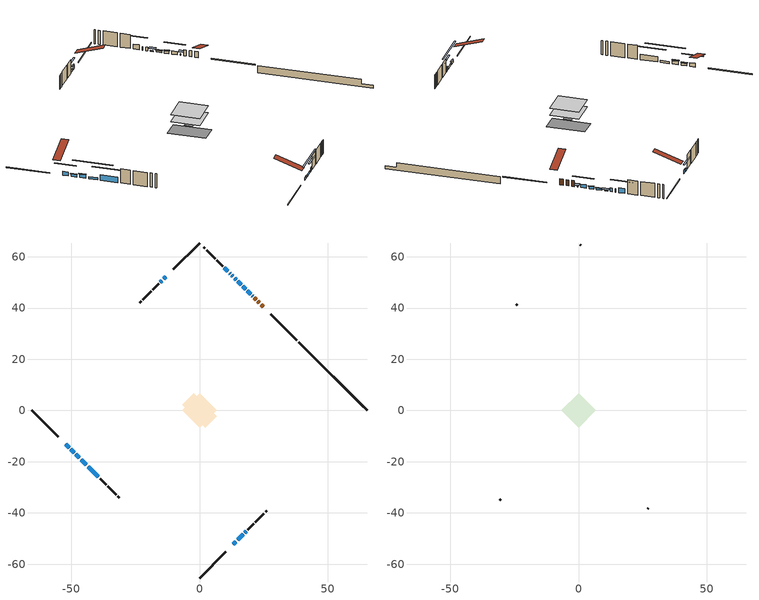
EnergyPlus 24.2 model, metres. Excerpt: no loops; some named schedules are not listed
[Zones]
conditioned space
 floor outside (Floor1 construction): -1.83,0 0,1.83 1.83,0 0,-1.83 z0.76
 floor adiabatic (AdiabaticFloorConstruction): -6.74,0 0,6.74 6.74,0 0,-6.74 z3.2
 floor foundation (Slab1 construction): -6.68,2.24 -2.24,6.68 6.68,-2.24 2.24,-6.68 z-1.78
 wall outside (RimJoist1 construction): 0,-65.37 10.16,-55.21 / -65.37,0 -55.21,-10.16 / 0,65.37 -10.16,55.21 / 37.99,27.38 27.83,37.54 z0.76:1.06
 wall outside (AdiabaticWallConstruction 1): 24.79,40.58 24.01,41.36 / 23.36,42.01 22.72,42.66 / 22.06,43.31 21.42,43.95 z0.76:2.79
 wall outside (AdiabaticWallConstruction): 20.77,44.61 20.62,44.76 / 16.31,49.06 15.02,50.35 z0.76:1.32; 19.96,45.41 18.67,46.7 z0.76:1.88; 18.01,47.36 16.97,48.4 / -50.24,-15.13 -48.96,-16.41 z0.76:1.57; -13.2,52.17 -14.01,51.36 / -48.31,-17.07 -46.87,-18.5 z0.76:1.93; 13.2,-52.17 14.24,-51.13 / 14.9,-50.47 16.98,-48.39 / -46.21,-19.16 -44.13,-21.24 z0.76:1.47; -52.17,-13.2 -50.89,-14.48 z0.76:2.08; 14.36,51.01 13.7,51.67 z0.76:1.07; 13.04,52.33 12.62,52.75 / 11.97,53.4 11.78,53.6 z0.76:1.98; 11.12,54.25 9.68,55.69 z0.76:2.44; -14.66,50.71 -15.24,50.13 z0.76:1.58; 17.64,-47.74 18.21,-47.16 z0.76:2.18; -43.47,-21.9 -39.45,-25.92 z0.76:2.59
 wall outside (Wall1 construction): 18.87,-46.5 21.18,-44.19 / -38.79,-26.58 -36.48,-28.89 / -15.9,49.47 -18.21,47.16 / 9.02,56.35 6.71,58.66 z0.76:5.64
 wall outside (Wall2 construction): 21.84,-43.54 25.13,-40.24 / -35.83,-29.55 -32.53,-32.84 / -18.87,46.51 -22.16,43.21 / 6.06,59.31 2.77,62.61 z0.76:5.64
 wall outside (Wall3 construction): 25.78,-39.59 26.28,-39.09 / -31.88,-33.49 -31.38,-33.99 / -22.81,42.56 -23.31,42.06 / 2.11,63.26 1.61,63.76 z0.76:5.64
 wall foundation (FoundationWall1 construction): 38.65,26.73,-1.78 38.65,26.73,0.76 62.7,2.67,0.76 62.7,2.67,-0.83 65.37,0,-0.83 65.37,0,-1.78
 window (WindowConstruction 12): 20.76,44.61 20.62,44.75 z0.76:1.32
 window (WindowConstruction 4): 19.96,45.41 18.67,46.7 z0.76:1.88
 window (WindowConstruction 5): 18.01,47.36 16.97,48.4 z0.76:1.57
 window (WindowConstruction 6): 16.31,49.06 15.02,50.35 z0.76:1.32
 window (WindowConstruction 7): -13.2,52.17 -14.01,51.36 z0.76:1.93
 window (WindowConstruction 8): 13.2,-52.17 14.24,-51.13 z0.76:1.47
 window (WindowConstruction 9): -52.17,-13.2 -50.9,-14.48 z0.76:2.08
 window (WindowConstruction 10): -50.24,-15.13 -48.96,-16.41 z0.76:1.57
 window (WindowConstruction 11): -48.3,-17.07 -46.87,-18.5 z0.76:1.93
 window (WindowConstruction 16): 14.9,-50.47 16.98,-48.39 z0.76:1.47
 window (WindowConstruction 13): 14.36,51.01 13.7,51.67 z0.76:1.06
 window (WindowConstruction 17): -46.21,-19.16 -44.13,-21.24 z0.76:1.47
 window (WindowConstruction 14): 13.04,52.33 12.62,52.75 z0.76:1.98
 window (WindowConstruction 15): 11.97,53.4 11.78,53.6 z0.76:1.98
 window (WindowConstruction): 11.12,54.25 9.68,55.69 z0.76:2.44
 window (WindowConstruction 1): -14.67,50.71 -15.24,50.13 z0.76:1.57
 window (WindowConstruction 2): 17.64,-47.73 18.21,-47.16 z0.76:2.18
 window (WindowConstruction 3): -43.47,-21.9 -39.45,-25.92 z0.76:2.59
 door (Door): 24.79,40.58 24.01,41.36 z0.76:2.79
 door (Door 1): 23.36,42.01 22.72,42.65 z0.76:2.79
 door (Door 2): 22.06,43.31 21.42,43.95 z0.76:2.79
 ceiling adiabatic (AdiabaticFloorConstruction): 0,-6.74 6.74,0 0,6.74 -6.74,0 z3.2
attic - vented
 floor to conditioned space (Floor2 construction Reversed): -6.74,0 0,6.74 6.74,0 0,-6.74 z5.64
 wall outside (Wall4 construction): 26.94,-38.44 27.24,-38.13 / -30.73,-34.65 -30.43,-34.95 / -23.97,41.41 -24.27,41.11 / 0.96,64.41 0.66,64.71 z0.76:5.64
 roof outside (Roof1 construction): 12.54,-52.83,5.64 5.98,-46.27,8.73 4.25,-47.99,8.73 10.81,-54.56,5.64; -52.83,-12.54,5.64 -46.27,-5.98,8.73 -47.99,-4.25,8.73 -54.56,-10.81,5.64; -12.54,52.83,5.64 -5.98,46.27,8.73 -4.25,47.99,8.73 -10.81,54.56,5.64; 25.45,39.93,5.64 18.88,33.36,8.73 20.61,31.63,8.73 27.17,38.2,5.64
shading: 20.19,45.18 21.19,44.18 22.06,45.04 21.05,46.05 z1.93; 16.8,48.57 21.83,43.54 22.12,43.83 17.09,48.86 z4.52; 16.83,48.54 18.15,47.22 18.44,47.51 17.12,48.83 z1.77; 14.88,50.49 16.46,48.92 16.75,49.21 15.17,50.78 z1.52; -14.15,51.22 -13.06,52.31 -13.35,52.6 -14.44,51.51 z2.13; 14.38,-50.99 13.06,-52.31 13.35,-52.6 14.67,-51.28 z1.67; -49.03,-16.34 -54.04,-11.33 -54.33,-11.63 -49.32,-16.63 z4.72; -48.82,-16.55 -50.38,-14.99 -50.67,-15.28 -49.11,-16.84 z1.77; -46.72,-18.65 -48.45,-16.92 -48.74,-17.22 -47.02,-18.94 z2.13; 20.64,-44.73 11.24,-54.13 11.53,-54.43 20.93,-45.02 z6.65; 13.27,52.1 14.79,50.58 15.66,51.44 14.13,52.97 z1.67; -40.47,-24.9 -49.87,-15.5 -50.16,-15.79 -40.76,-25.2 z6.65; 7.82,57.56 12.99,52.39 13.28,52.68 8.11,57.85 z5.08; -17.11,48.26 -12.8,52.57 -13.09,52.86 -17.4,48.55 z4.21; 20.08,-45.29 15.77,-49.6 16.06,-49.89 20.37,-45.58 z4.82; -37.58,-27.79 -45.34,-20.03 -45.63,-20.32 -37.87,-28.08 z5.23
[Building]
Building 1: Terrain=Suburbs
[Site:Location]
Edmonton Intl AP_AB: Latitude {deg}=53.31; Longitude {deg}=-113.58; Time Zone {hr}=-7; Elevation {m}=723; Keep Site Location Information=Yes
[Site:GroundTemperature:Shallow]
-1.56185, -3.61833, -3.78302, -2.80711, 1.11059, 5.01004, 8.39065, 10.5322, 10.7141, 8.97234, 5.67794, 1.89811
[Site:WaterMainsTemperature]
Calculation Method=Schedule; Temperature Schedule=mains temperature schedule
[Material] Roughness=Rough; Thermal Absorptance=0.9
Name | Thickness {m} | Conductivity {W/m-K} | Density {kg/m3} | Specific Heat {J/kg-K} | Solar Absorptance | Visible Absorptance
asphalt or fiberglass shingles | 0.00635 | 0.162714 | 1121.4 | 1465.45 | 0.4 | 0.4
ceiling loosefill ins | 0.338667 | 0.0480833 | 16.02 | 1046.75 | 0.7 | 0.7
ceiling stud and cavity | 0.1397 | 0.234724 | 65.682 | 1177.47 | 0.7 | 0.7
concrete 4.0 in. | 0.1016 | 1.803125 | 2242.8 | 837.4 | 0.7 | 0.7
concrete 8.0 in. | 0.2032 | 1.803125 | 2242.8 | 837.4 | 0.7 | 0.7
door material | 0.04445 | 0.053851 | 512.64 | 1214.23 | 0.7 | 0.7
exterior vertical ins | 0.0872125 | 0.029427 | 32.04 | 1214.23 | 0.7 | 0.7
floor covering | 0.0127 | 0.0433444 | 54.468 | 1339.84 | 0.6 | 0.6
floor rigid ins | 0.103632 | 0.029427 | 32.04 | 1214.23 | 0.7 | 0.7
floor rigid ins 1; wall rigid ins 1 | 0.512978 | 0.029427 | 32.04 | 1214.23 | 0.7 | 0.7
floor stud and cavity | 0.1397 | 0.0990237 | 92.3553 | 1139.71 | 0.7 | 0.7
floor stud and cavity 1 | 0.1397 | 1.75129 | 37.0049 | 1207.88 | 0.7 | 0.7
furniture material conditioned space 1 | 0.1524 | 0.115458 | 640.8 | 1214.23 | 0.6 | 0.6
gypsum board | 0.0127 | 0.160291 | 801 | 837.4 | 0.6 | 0.6
gypsum board 1 | 0.0127 | 0.160291 | 801 | 837.4 | 0.7 | 0.7
osb sheathing 0.5 in. | 0.0127 | 0.115458 | 512.64 | 1214.23 | 0.7 | 0.7
osb sheathing 0.75 in. | 0.01905 | 0.115458 | 512.64 | 1214.23 | 0.7 | 0.7
osb sheathing 2.0 in. | 0.0508 | 0.115458 | 512.64 | 1214.23 | 0.7 | 0.7
rim joist rigid ins; wall rigid ins | 0.051816 | 0.029427 | 32.04 | 1214.23 | 0.7 | 0.7
rim joist stud and cavity | 0.0508 | 0.0418371 | 125.044 | 1163.47 | 0.6 | 0.6
wall stud and cavity | 0.1397 | 0.217966 | 139.0536 | 1170.24 | 0.7 | 0.7
wall stud and cavity 1 | 0.1397 | 0.216185 | 139.0536 | 1170.24 | 0.7 | 0.7
wall stud and cavity 2 | 0.1397 | 0.44826 | 139.0536 | 1170.24 | 0.7 | 0.7
wall stud and cavity 3 | 0.0889 | 6.1454 | 50.32683 | 1063.81 | 0.6 | 0.6
wall stud and cavity 4 | 0.0889 | 0.380278 | 52.3479 | 1209.89 | 0.7 | 0.7
wall stud and cavity 5 | 0.0889 | 0.391764 | 83.0341 | 1211.67 | 0.7 | 0.7
wood siding | 0.0254 | 0.102417 | 544.68 | 1172.36 | 0.4 | 0.4
wood siding 1 | 0.00254 | 0.102417 | 544.68 | 1172.36 | 0.4 | 0.4
wood siding 2; wood siding 3; wood siding 4 | 0.0254 | 0.102417 | 544.68 | 1172.36 | 0.7 | 0.7
[WindowMaterial:SimpleGlazingSystem]
Name | U-Factor {W/m2-K} | Solar Heat Gain Coefficient
WindowMaterial | 2.06282 | 0.65
WindowMaterial 1 | 2.2729 | 0.58
WindowMaterial 10 | 2.28426 | 0.55
WindowMaterial 11 | 2.188869 | 0.59
WindowMaterial 12 | 3.11495 | 0.41
WindowMaterial 13 | 3.063281 | 0.52
WindowMaterial 14 | 2.99458 | 0.6
WindowMaterial 15 | 3.02467 | 0.56
WindowMaterial 2 | 2.19909 | 0.61
WindowMaterial 3 | 2.08837 | 0.63
WindowMaterial 4 | 2.20817 | 0.58
WindowMaterial 5 | 2.19568 | 0.61
WindowMaterial 6 | 2.27006 | 0.59
WindowMaterial 7 | 2.16559 | 0.62
WindowMaterial 8 | 2.99685 | 0.53
WindowMaterial 9 | 2.180352 | 0.59
[Construction]
AdiabaticFloorConstruction: floor stud and cavity 1, floor rigid ins 1, osb sheathing 0.75 in., floor covering
AdiabaticWallConstruction: wood siding 3, wall rigid ins 1, wall stud and cavity 4, gypsum board
AdiabaticWallConstruction 1: wood siding 4, wall rigid ins 1, wall stud and cavity 4, gypsum board
Door; Door 1; Door 2: door material
Floor1 construction: floor stud and cavity, floor rigid ins, osb sheathing 0.75 in., floor covering
Floor2 construction Reversed: gypsum board, ceiling stud and cavity, ceiling loosefill ins
FoundationWall1 construction: concrete 8.0 in., gypsum board 1
furniture construction conditioned space 1: furniture material conditioned space 1
PartitionWallConstruction: gypsum board, wall stud and cavity 5, gypsum board
RimJoist1 construction: wood siding 2, rim joist rigid ins, osb sheathing 2.0 in., rim joist stud and cavity
Roof1 construction: asphalt or fiberglass shingles
Slab1 construction: concrete 4.0 in.
Wall1 construction: wood siding, wall rigid ins, osb sheathing 0.5 in., wall stud and cavity, gypsum board
Wall2 construction: wood siding, wall rigid ins, osb sheathing 0.5 in., wall stud and cavity 1, gypsum board
Wall3 construction: wood siding, wall rigid ins, osb sheathing 0.5 in., wall stud and cavity 2, gypsum board
Wall4 construction: wood siding 1, wall stud and cavity 3
WindowConstruction: WindowMaterial
WindowConstruction 1: WindowMaterial 1
WindowConstruction 10: WindowMaterial 10
WindowConstruction 11: WindowMaterial 11
WindowConstruction 12: WindowMaterial 12
WindowConstruction 13: WindowMaterial 13
WindowConstruction 14: WindowMaterial 14
WindowConstruction 15: WindowMaterial 15
WindowConstruction 16; WindowConstruction 17; WindowConstruction 8: WindowMaterial 8
WindowConstruction 2: WindowMaterial 2
WindowConstruction 3: WindowMaterial 3
WindowConstruction 4: WindowMaterial 4
WindowConstruction 5: WindowMaterial 5
WindowConstruction 6: WindowMaterial 6
WindowConstruction 7: WindowMaterial 7
WindowConstruction 9: WindowMaterial 9
[Zone] Multiplier=1; Part of Total Floor Area=Yes
Name | Volume {m3}
attic - vented | 45.5863
conditioned space | 673.6
[Space]
Name | Zone | Volume {m3}
attic - vented 1 | attic - vented | 45.5863
conditioned space 1 | conditioned space | 673.6
[ZoneInfiltration:EffectiveLeakageArea]
infil attic - vented 1: Zone or Space=attic - vented 1; Schedule=Always On Discrete; Effective Air Leakage Area {cm2}=3157.57; Stack Coefficient=0.000554233; Wind Coefficient=1.59062e-05
[ZoneMixing]
whole house fan mix: Zone or Space=attic - vented; Schedule=Always On Continuous; Design Flow Rate Calculation Method=Flow/Zone; Design Flow Rate {m3/s}=0; Source Zone or Space=conditioned space
[SurfaceProperty:ExposedFoundationPerimeter]
Slab1: Exposed Perimeter Calculation Method=TotalExposedPerimeter; Total Exposed Perimeter {m}=37.795
[InternalMass] Zone or ZoneList=conditioned space; Space or SpaceList=conditioned space 1
Name | Construction | Surface Area {m2}
furniture mass conditioned space 1 | furniture construction conditioned space 1 | 70.6839
partition wall mass | PartitionWallConstruction | 176.71
[Lights]
interior lighting: Zone or ZoneList or Space or SpaceList=conditioned space 1; Schedule=interior lighting schedule; Design Level Calculation Method=LightingLevel; Lighting Level {W}=343.2; Return Air Fraction=0; Fraction Radiant=0.6; Fraction Visible=0.2; Fraction Replaceable=1
[People]
occupants: Zone or ZoneList or Space or SpaceList=conditioned space 1; Number of People Schedule=occupants schedule; Number of People Calculation Method=People; Number of People=3; Fraction Radiant=0.314171; Sensible Heat Fraction=0.56303; Activity Level Schedule=occupants activity schedule; Carbon Dioxide Generation Rate {m3/s-W}=0; Enable ASHRAE 55 Comfort Warnings=No; Mean Radiant Temperature Calculation Type=EnclosureAveraged
[ElectricEquipment] Zone or ZoneList or Space or SpaceList=conditioned space 1; Design Level Calculation Method=EquipmentLevel
Name | Schedule | Design Level {W} | Fraction Latent | Fraction Radiant | Fraction Lost
clothes dryer | clothes dryer schedule | 140.772 | 0.015 | 0.081 | 0.85
clothes washer | clothes washer schedule | 32.1985 | 0.03 | 0.162 | 0.7
cooking range | cooking range schedule | 215.147 | 0.08 | 0.432 | 0.2
dishwasher | dishwasher schedule | 66.8632 | 0.3 | 0.18 | 0.4
fridge | fridge schedule | 72.9452 | 0 | 0.6 | 0
mech vent bath fan 0 | mech vent bath fan 0 schedule | 50.2 | 0 | 0 | 1
mech vent bath fan 1 | mech vent bath fan 1 schedule | 50.2 | 0 | 0 | 1
mech vent house fan | mech vent house fan schedule | 0 | 0 | 0 | 1
mech vent house fan cfis | mech vent house fan cfis schedule | 0 | 0 | 0 | 0
mech vent range fan 0 | mech vent range fan 0 schedule | 57 | 0 | 0 | 1
misc plug loads | misc plug loads schedule | 494.7 | 0.045 | 0.513 | 0.1
whole house fan | Always On Discrete | 0 | 0 | 0 | 1
[OtherEquipment] Zone or ZoneList or Space or SpaceList=conditioned space 1; Design Level Calculation Method=EquipmentLevel
Name | Fuel Type | Schedule | Design Level {W} | Fraction Latent | Fraction Radiant | Fraction Lost
clothes dryer 1 | Electricity | clothes dryer schedule | 0 | 0.015 | 0.081 | 0.85
cooking range 1 | Electricity | cooking range schedule | 0 | 0.08 | 0.432 | 0.2
general water use latent | None | general water use schedule | 62.594 | 1 | 0 | 0
general water use sensible | None | general water use schedule | -61.6891 | 0 | 0.6 | 0
mech vent house fan latent load | None | Always On Discrete | 0 | 1 | 0 | 0
mech vent house fan sensible load | None | Always On Discrete | 0 | 0 | 0 | 0
water heater energy adjustment1 | NaturalGas | Always On Discrete | 0.01 | 0 | 0 | 1
[ZoneInfiltration:DesignFlowRate] Zone or ZoneList or Space or SpaceList=conditioned space 1; Schedule=Always On Discrete; Design Flow Rate Calculation Method=Flow/Zone; Design Flow Rate {m3/s}=0
infil flow; natural vent flow; whole house fan flow
[Foundation:Kiva]
Foundation Kiva 1: Initial Indoor Air Temperature {C}=18; Wall Height Above Grade {m}=0.759988; Wall Depth Below Slab {m}=0.2032; Custom Block Material Name 1=exterior vertical ins; Custom Block Depth 1 {m}=2.53999; Custom Block X Position 1 {m}=0.2159; Custom Block Z Position 1 {m}=0
[Foundation:Kiva:Settings]
Soil Conductivity {W/m-K}=0.849921; Soil Density {kg/m3}=1842.3; Soil Specific Heat {J/kg-K}=418.7; Ground Solar Absorptivity=0.9; Ground Thermal Absorptivity=0.9; Ground Surface Roughness {m}=0.03; Far-Field Width {m}=40; Deep-Ground Boundary Condition=ZeroFlux; Deep-Ground Depth {m}=40; Minimum Cell Dimension {m}=0.2; Maximum Cell Growth Coefficient=3; Simulation Timestep=Timestep
[Exterior:Lights]
exterior lighting: Schedule=exterior lighting schedule; Design Level {W}=75.6
[Schedule:Constant]
Name | Hourly Value
Always On Continuous; mech vent house fan schedule; mech vent house fan cfis schedule; Always On Discrete | 1
occupants activity schedule | 117.228
fridge schedule | 0
[Schedule:Week:Daily]
interior lighting schedule Week Rule - Jan1-Jan27: interior lighting schedule day, interior lighting schedule day, interior lighting schedule day, interior lighting schedule day, interior lighting schedule day, interior lighting schedule day, interior lighting schedule day, interior lighting schedule default day, interior lighting schedule default day, interior lighting schedule default day, interior lighting schedule default day, interior lighting schedule default day
interior lighting schedule Week Rule - Jan28-Feb3: interior lighting schedule day, interior lighting schedule day, interior lighting schedule day, interior lighting schedule day, interior lighting schedule day 1, interior lighting schedule day 1, interior lighting schedule day 1, interior lighting schedule default day, interior lighting schedule default day, interior lighting schedule default day, interior lighting schedule default day, interior lighting schedule default day
interior lighting schedule Week Rule - Feb4-Feb24: interior lighting schedule day 1, interior lighting schedule day 1, interior lighting schedule day 1, interior lighting schedule day 1, interior lighting schedule day 1, interior lighting schedule day 1, interior lighting schedule day 1, interior lighting schedule default day, interior lighting schedule default day, interior lighting schedule default day, interior lighting schedule default day, interior lighting schedule default day
interior lighting schedule Week Rule - Feb25-Mar3: interior lighting schedule day 1, interior lighting schedule day 1, interior lighting schedule day 1, interior lighting schedule day 1, interior lighting schedule day 2, interior lighting schedule day 2, interior lighting schedule day 2, interior lighting schedule default day, interior lighting schedule default day, interior lighting schedule default day, interior lighting schedule default day, interior lighting schedule default day
interior lighting schedule Week Rule - Mar4-Mar31: interior lighting schedule day 2, interior lighting schedule day 2, interior lighting schedule day 2, interior lighting schedule day 2, interior lighting schedule day 2, interior lighting schedule day 2, interior lighting schedule day 2, interior lighting schedule default day, interior lighting schedule default day, interior lighting schedule default day, interior lighting schedule default day, interior lighting schedule default day
interior lighting schedule Week Rule - Apr1-Apr28: interior lighting schedule day 3, interior lighting schedule day 3, interior lighting schedule day 3, interior lighting schedule day 3, interior lighting schedule day 3, interior lighting schedule day 3, interior lighting schedule day 3, interior lighting schedule default day, interior lighting schedule default day, interior lighting schedule default day, interior lighting schedule default day, interior lighting schedule default day
interior lighting schedule Week Rule - Apr29-May5: interior lighting schedule day 3, interior lighting schedule day 3, interior lighting schedule day 4, interior lighting schedule day 4, interior lighting schedule day 4, interior lighting schedule day 4, interior lighting schedule day 4, interior lighting schedule default day, interior lighting schedule default day, interior lighting schedule default day, interior lighting schedule default day, interior lighting schedule default day
interior lighting schedule Week Rule - May6-May26: interior lighting schedule day 4, interior lighting schedule day 4, interior lighting schedule day 4, interior lighting schedule day 4, interior lighting schedule day 4, interior lighting schedule day 4, interior lighting schedule day 4, interior lighting schedule default day, interior lighting schedule default day, interior lighting schedule default day, interior lighting schedule default day, interior lighting schedule default day
interior lighting schedule Week Rule - May27-Jun2: interior lighting schedule day 4, interior lighting schedule day 4, interior lighting schedule day 4, interior lighting schedule day 4, interior lighting schedule day 4, interior lighting schedule day 5, interior lighting schedule day 5, interior lighting schedule default day, interior lighting schedule default day, interior lighting schedule default day, interior lighting schedule default day, interior lighting schedule default day
interior lighting schedule Week Rule - Jun3-Jun30: interior lighting schedule day 5, interior lighting schedule day 5, interior lighting schedule day 5, interior lighting schedule day 5, interior lighting schedule day 5, interior lighting schedule day 5, interior lighting schedule day 5, interior lighting schedule default day, interior lighting schedule default day, interior lighting schedule default day, interior lighting schedule default day, interior lighting schedule default day
interior lighting schedule Week Rule - Jul1-Jul28: interior lighting schedule day 6, interior lighting schedule day 6, interior lighting schedule day 6, interior lighting schedule day 6, interior lighting schedule day 6, interior lighting schedule day 6, interior lighting schedule day 6, interior lighting schedule default day, interior lighting schedule default day, interior lighting schedule default day, interior lighting schedule default day, interior lighting schedule default day
interior lighting schedule Week Rule - Jul29-Aug4: interior lighting schedule day 6, interior lighting schedule day 6, interior lighting schedule day 6, interior lighting schedule day 7, interior lighting schedule day 7, interior lighting schedule day 7, interior lighting schedule day 7, interior lighting schedule default day, interior lighting schedule default day, interior lighting schedule default day, interior lighting schedule default day, interior lighting schedule default day
interior lighting schedule Week Rule - Aug5-Aug25: interior lighting schedule day 7, interior lighting schedule day 7, interior lighting schedule day 7, interior lighting schedule day 7, interior lighting schedule day 7, interior lighting schedule day 7, interior lighting schedule day 7, interior lighting schedule default day, interior lighting schedule default day, interior lighting schedule default day, interior lighting schedule default day, interior lighting schedule default day
interior lighting schedule Week Rule - Aug26-Sep1: interior lighting schedule day 7, interior lighting schedule day 7, interior lighting schedule day 7, interior lighting schedule day 7, interior lighting schedule day 7, interior lighting schedule day 7, interior lighting schedule day 8, interior lighting schedule default day, interior lighting schedule default day, interior lighting schedule default day, interior lighting schedule default day, interior lighting schedule default day
interior lighting schedule Week Rule - Sep2-Sep29: interior lighting schedule day 8, interior lighting schedule day 8, interior lighting schedule day 8, interior lighting schedule day 8, interior lighting schedule day 8, interior lighting schedule day 8, interior lighting schedule day 8, interior lighting schedule default day, interior lighting schedule default day, interior lighting schedule default day, interior lighting schedule default day, interior lighting schedule default day
interior lighting schedule Week Rule - Sep30-Oct6: interior lighting schedule day 8, interior lighting schedule day 9, interior lighting schedule day 9, interior lighting schedule day 9, interior lighting schedule day 9, interior lighting schedule day 9, interior lighting schedule day 9, interior lighting schedule default day, interior lighting schedule default day, interior lighting schedule default day, interior lighting schedule default day, interior lighting schedule default day
interior lighting schedule Week Rule - Oct7-Oct27: interior lighting schedule day 9, interior lighting schedule day 9, interior lighting schedule day 9, interior lighting schedule day 9, interior lighting schedule day 9, interior lighting schedule day 9, interior lighting schedule day 9, interior lighting schedule default day, interior lighting schedule default day, interior lighting schedule default day, interior lighting schedule default day, interior lighting schedule default day
interior lighting schedule Week Rule - Oct28-Nov3: interior lighting schedule day 9, interior lighting schedule day 9, interior lighting schedule day 9, interior lighting schedule day 9, interior lighting schedule day 10, interior lighting schedule day 10, interior lighting schedule day 10, interior lighting schedule default day, interior lighting schedule default day, interior lighting schedule default day, interior lighting schedule default day, interior lighting schedule default day
interior lighting schedule Week Rule - Nov4-Nov24: interior lighting schedule day 10, interior lighting schedule day 10, interior lighting schedule day 10, interior lighting schedule day 10, interior lighting schedule day 10, interior lighting schedule day 10, interior lighting schedule day 10, interior lighting schedule default day, interior lighting schedule default day, interior lighting schedule default day, interior lighting schedule default day, interior lighting schedule default day
interior lighting schedule Week Rule - Nov25-Dec1: interior lighting schedule day 10, interior lighting schedule day 10, interior lighting schedule day 10, interior lighting schedule day 10, interior lighting schedule day 10, interior lighting schedule day 10, interior lighting schedule day 11, interior lighting schedule default day, interior lighting schedule default day, interior lighting schedule default day, interior lighting schedule default day, interior lighting schedule default day
interior lighting schedule Week Rule - Dec2-Dec31: interior lighting schedule day 11, interior lighting schedule day 11, interior lighting schedule day 11, interior lighting schedule day 11, interior lighting schedule day 11, interior lighting schedule day 11, interior lighting schedule day 11, interior lighting schedule default day, interior lighting schedule default day, interior lighting schedule default day, interior lighting schedule default day, interior lighting schedule default day
occupants schedule Week Rule - Jan1-Dec31: occupants schedule day, occupants schedule day, occupants schedule day, occupants schedule day, occupants schedule day, occupants schedule day, occupants schedule day, occupants schedule default day, occupants schedule default day, occupants schedule default day, occupants schedule default day, occupants schedule default day
clothes dryer schedule Week Rule - Jan1-Dec31: clothes dryer schedule day, clothes dryer schedule day, clothes dryer schedule day, clothes dryer schedule day, clothes dryer schedule day, clothes dryer schedule day, clothes dryer schedule day, clothes dryer schedule default day, clothes dryer schedule default day, clothes dryer schedule default day, clothes dryer schedule default day, clothes dryer schedule default day
clothes washer schedule Week Rule - Jan1-Dec31: clothes washer schedule day, clothes washer schedule day, clothes washer schedule day, clothes washer schedule day, clothes washer schedule day, clothes washer schedule day, clothes washer schedule day, clothes washer schedule default day, clothes washer schedule default day, clothes washer schedule default day, clothes washer schedule default day, clothes washer schedule default day
cooking range schedule Week Rule - Jan1-Dec31: cooking range schedule day, cooking range schedule day, cooking range schedule day, cooking range schedule day, cooking range schedule day, cooking range schedule day, cooking range schedule day, cooking range schedule default day, cooking range schedule default day, cooking range schedule default day, cooking range schedule default day, cooking range schedule default day
dishwasher schedule Week Rule - Jan1-Dec31: dishwasher schedule day, dishwasher schedule day, dishwasher schedule day, dishwasher schedule day, dishwasher schedule day, dishwasher schedule day, dishwasher schedule day, dishwasher schedule default day, dishwasher schedule default day, dishwasher schedule default day, dishwasher schedule default day, dishwasher schedule default day
mech vent bath fan 0 schedule Week Rule - Jan1-Dec31: mech vent bath fan 0 schedule day, mech vent bath fan 0 schedule day, mech vent bath fan 0 schedule day, mech vent bath fan 0 schedule day, mech vent bath fan 0 schedule day, mech vent bath fan 0 schedule day, mech vent bath fan 0 schedule day, mech vent bath fan 0 schedule default day, mech vent bath fan 0 schedule default day, mech vent bath fan 0 schedule default day, mech vent bath fan 0 schedule default day, mech vent bath fan 0 schedule default day
mech vent bath fan 1 schedule Week Rule - Jan1-Dec31: mech vent bath fan 1 schedule day, mech vent bath fan 1 schedule day, mech vent bath fan 1 schedule day, mech vent bath fan 1 schedule day, mech vent bath fan 1 schedule day, mech vent bath fan 1 schedule day, mech vent bath fan 1 schedule day, mech vent bath fan 1 schedule default day, mech vent bath fan 1 schedule default day, mech vent bath fan 1 schedule default day, mech vent bath fan 1 schedule default day, mech vent bath fan 1 schedule default day
mech vent range fan 0 schedule Week Rule - Jan1-Dec31: mech vent range fan 0 schedule day, mech vent range fan 0 schedule day, mech vent range fan 0 schedule day, mech vent range fan 0 schedule day, mech vent range fan 0 schedule day, mech vent range fan 0 schedule day, mech vent range fan 0 schedule day, mech vent range fan 0 schedule default day, mech vent range fan 0 schedule default day, mech vent range fan 0 schedule default day, mech vent range fan 0 schedule default day, mech vent range fan 0 schedule default day
misc plug loads schedule Week Rule - Jan1-Dec31: misc plug loads schedule day, misc plug loads schedule day, misc plug loads schedule day, misc plug loads schedule day, misc plug loads schedule day, misc plug loads schedule day, misc plug loads schedule day, misc plug loads schedule default day, misc plug loads schedule default day, misc plug loads schedule default day, misc plug loads schedule default day, misc plug loads schedule default day
general water use schedule Week Rule - Jan1-Dec31: general water use schedule day, general water use schedule day, general water use schedule day, general water use schedule day, general water use schedule day, general water use schedule day, general water use schedule day, general water use schedule default day, general water use schedule default day, general water use schedule default day, general water use schedule default day, general water use schedule default day
exterior lighting schedule Week Rule - Jan1-Jan27: exterior lighting schedule day, exterior lighting schedule day, exterior lighting schedule day, exterior lighting schedule day, exterior lighting schedule day, exterior lighting schedule day, exterior lighting schedule day, exterior lighting schedule default day, exterior lighting schedule default day, exterior lighting schedule default day, exterior lighting schedule default day, exterior lighting schedule default day
exterior lighting schedule Week Rule - Jan28-Feb3: exterior lighting schedule day, exterior lighting schedule day, exterior lighting schedule day, exterior lighting schedule day, exterior lighting schedule day 1, exterior lighting schedule day 1, exterior lighting schedule day 1, exterior lighting schedule default day, exterior lighting schedule default day, exterior lighting schedule default day, exterior lighting schedule default day, exterior lighting schedule default day
exterior lighting schedule Week Rule - Feb4-Feb24: exterior lighting schedule day 1, exterior lighting schedule day 1, exterior lighting schedule day 1, exterior lighting schedule day 1, exterior lighting schedule day 1, exterior lighting schedule day 1, exterior lighting schedule day 1, exterior lighting schedule default day, exterior lighting schedule default day, exterior lighting schedule default day, exterior lighting schedule default day, exterior lighting schedule default day
exterior lighting schedule Week Rule - Feb25-Mar3: exterior lighting schedule day 1, exterior lighting schedule day 1, exterior lighting schedule day 1, exterior lighting schedule day 1, exterior lighting schedule day 2, exterior lighting schedule day 2, exterior lighting schedule day 2, exterior lighting schedule default day, exterior lighting schedule default day, exterior lighting schedule default day, exterior lighting schedule default day, exterior lighting schedule default day
exterior lighting schedule Week Rule - Mar4-Mar31: exterior lighting schedule day 2, exterior lighting schedule day 2, exterior lighting schedule day 2, exterior lighting schedule day 2, exterior lighting schedule day 2, exterior lighting schedule day 2, exterior lighting schedule day 2, exterior lighting schedule default day, exterior lighting schedule default day, exterior lighting schedule default day, exterior lighting schedule default day, exterior lighting schedule default day
exterior lighting schedule Week Rule - Apr1-Apr28: exterior lighting schedule day 3, exterior lighting schedule day 3, exterior lighting schedule day 3, exterior lighting schedule day 3, exterior lighting schedule day 3, exterior lighting schedule day 3, exterior lighting schedule day 3, exterior lighting schedule default day, exterior lighting schedule default day, exterior lighting schedule default day, exterior lighting schedule default day, exterior lighting schedule default day
exterior lighting schedule Week Rule - Apr29-May5: exterior lighting schedule day 3, exterior lighting schedule day 3, exterior lighting schedule day 4, exterior lighting schedule day 4, exterior lighting schedule day 4, exterior lighting schedule day 4, exterior lighting schedule day 4, exterior lighting schedule default day, exterior lighting schedule default day, exterior lighting schedule default day, exterior lighting schedule default day, exterior lighting schedule default day
exterior lighting schedule Week Rule - May6-May26: exterior lighting schedule day 4, exterior lighting schedule day 4, exterior lighting schedule day 4, exterior lighting schedule day 4, exterior lighting schedule day 4, exterior lighting schedule day 4, exterior lighting schedule day 4, exterior lighting schedule default day, exterior lighting schedule default day, exterior lighting schedule default day, exterior lighting schedule default day, exterior lighting schedule default day
exterior lighting schedule Week Rule - May27-Jun2: exterior lighting schedule day 4, exterior lighting schedule day 4, exterior lighting schedule day 4, exterior lighting schedule day 4, exterior lighting schedule day 4, exterior lighting schedule day 5, exterior lighting schedule day 5, exterior lighting schedule default day, exterior lighting schedule default day, exterior lighting schedule default day, exterior lighting schedule default day, exterior lighting schedule default day
[Schedule:Year]
interior lighting schedule: interior lighting schedule Week Rule - Jan1-Jan27, 1, 1, 1, 27, interior lighting schedule Week Rule - Jan28-Feb3, 1, 28, 2, 3, interior lighting schedule Week Rule - Feb4-Feb24, 2, 4, 2, 24, interior lighting schedule Week Rule - Feb25-Mar3, 2, 25, 3, 3, interior lighting schedule Week Rule - Mar4-Mar31, 3, 4, 3, 31, interior lighting schedule Week Rule - Apr1-Apr28, 4, 1, 4, 28, interior lighting schedule Week Rule - Apr29-May5, 4, 29, 5, 5, interior lighting schedule Week Rule - May6-May26, 5, 6, 5, 26, interior lighting schedule Week Rule - May27-Jun2, 5, 27, 6, 2, interior lighting schedule Week Rule - Jun3-Jun30, 6, 3, 6, 30, interior lighting schedule Week Rule - Jul1-Jul28, 7, 1, 7, 28, interior lighting schedule Week Rule - Jul29-Aug4, 7, 29, 8, 4, interior lighting schedule Week Rule - Aug5-Aug25, 8, 5, 8, 25, interior lighting schedule Week Rule - Aug26-Sep1, 8, 26, 9, 1, interior lighting schedule Week Rule - Sep2-Sep29, 9, 2, 9, 29, interior lighting schedule Week Rule - Sep30-Oct6, 9, 30, 10, 6, interior lighting schedule Week Rule - Oct7-Oct27, 10, 7, 10, 27, interior lighting schedule Week Rule - Oct28-Nov3, 10, 28, 11, 3, interior lighting schedule Week Rule - Nov4-Nov24, 11, 4, 11, 24, interior lighting schedule Week Rule - Nov25-Dec1, 11, 25, 12, 1, interior lighting schedule Week Rule - Dec2-Dec31, 12, 2, 12, 31
occupants schedule: occupants schedule Week Rule - Jan1-Dec31, 1, 1, 12, 31
clothes dryer schedule: clothes dryer schedule Week Rule - Jan1-Dec31, 1, 1, 12, 31
clothes washer schedule: clothes washer schedule Week Rule - Jan1-Dec31, 1, 1, 12, 31
cooking range schedule: cooking range schedule Week Rule - Jan1-Dec31, 1, 1, 12, 31
dishwasher schedule: dishwasher schedule Week Rule - Jan1-Dec31, 1, 1, 12, 31
mech vent bath fan 0 schedule: mech vent bath fan 0 schedule Week Rule - Jan1-Dec31, 1, 1, 12, 31
mech vent bath fan 1 schedule: mech vent bath fan 1 schedule Week Rule - Jan1-Dec31, 1, 1, 12, 31
mech vent range fan 0 schedule: mech vent range fan 0 schedule Week Rule - Jan1-Dec31, 1, 1, 12, 31
misc plug loads schedule: misc plug loads schedule Week Rule - Jan1-Dec31, 1, 1, 12, 31
general water use schedule: general water use schedule Week Rule - Jan1-Dec31, 1, 1, 12, 31
exterior lighting schedule: exterior lighting schedule Week Rule - Jan1-Jan27, 1, 1, 1, 27, exterior lighting schedule Week Rule - Jan28-Feb3, 1, 28, 2, 3, exterior lighting schedule Week Rule - Feb4-Feb24, 2, 4, 2, 24, exterior lighting schedule Week Rule - Feb25-Mar3, 2, 25, 3, 3, exterior lighting schedule Week Rule - Mar4-Mar31, 3, 4, 3, 31, exterior lighting schedule Week Rule - Apr1-Apr28, 4, 1, 4, 28, exterior lighting schedule Week Rule - Apr29-May5, 4, 29, 5, 5, exterior lighting schedule Week Rule - May6-May26, 5, 6, 5, 26, exterior lighting schedule Week Rule - May27-Jun2, 5, 27, 6, 2, exterior lighting schedule Week Rule - Jun3-Jun30, 6, 3, 6, 30, exterior lighting schedule Week Rule - Jul1-Jul28, 7, 1, 7, 28, exterior lighting schedule Week Rule - Jul29-Aug4, 7, 29, 8, 4, exterior lighting schedule Week Rule - Aug5-Aug25, 8, 5, 8, 25, exterior lighting schedule Week Rule - Aug26-Sep1, 8, 26, 9, 1, exterior lighting schedule Week Rule - Sep2-Sep29, 9, 2, 9, 29, exterior lighting schedule Week Rule - Sep30-Oct6, 9, 30, 10, 6, exterior lighting schedule Week Rule - Oct7-Oct27, 10, 7, 10, 27, exterior lighting schedule Week Rule - Oct28-Nov3, 10, 28, 11, 3, exterior lighting schedule Week Rule - Nov4-Nov24, 11, 4, 11, 24, exterior lighting schedule Week Rule - Nov25-Dec1, 11, 25, 12, 1, exterior lighting schedule Week Rule - Dec2-Dec31, 12, 2, 12, 31
[Schedule:Compact]
mains temperature schedule: Through: 01/01, For: AllDays, Until: 24:00, 3.97167, Through: 01/02, For: AllDays, Until: 24:00, 3.90778, Through: 01/03, For: AllDays, Until: 24:00, 3.84556, Through: 01/04, For: AllDays, Until: 24:00, 3.78389, Through: 01/05, For: AllDays, Until: 24:00, 3.72278, Through: 01/06, For: AllDays, Until: 24:00, 3.66278, Through: 01/07, For: AllDays, Until: 24:00, 3.60389, Through: 01/08, For: AllDays, Until: 24:00, 3.54556, Through: 01/09, For: AllDays, Until: 24:00, 3.48833, Through: 01/10, For: AllDays, Until: 24:00, 3.43167, Through: 01/11, For: AllDays, Until: 24:00, 3.37611, Through: 01/12, For: AllDays, Until: 24:00, 3.32167, Through: 01/13, For: AllDays, Until: 24:00, 3.26833, Through: 01/14, For: AllDays, Until: 24:00, 3.21556, Through: 01/15, For: AllDays, Until: 24:00, 3.16444, Through: 01/16, For: AllDays, Until: 24:00, 3.11389, Through: 01/17, For: AllDays, Until: 24:00, 3.06444, Through: 01/18, For: AllDays, Until: 24:00, 3.01611, Through: 01/19, For: AllDays, Until: 24:00, 2.96889, Through: 01/20, For: AllDays, Until: 24:00, 2.92278, Through: 01/21, For: AllDays, Until: 24:00, 2.87722, Through: 01/22, For: AllDays, Until: 24:00, 2.83333, Through: 01/23, For: AllDays, Until: 24:00, 2.79056, Through: 01/24, For: AllDays, Until: 24:00, 2.74889, Through: 01/25, For: AllDays, Until: 24:00, 2.70833, Through: 01/26, For: AllDays, Until: 24:00, 2.66889, Through: 01/27, For: AllDays, Until: 24:00, 2.63056, Through: 01/28, For: AllDays, Until: 24:00, 2.59333, Through: 01/29, For: AllDays, Until: 24:00, 2.55778, Through: 01/30, For: AllDays, Until: 24:00, 2.52278, Through: 01/31, For: AllDays, Until: 24:00, 2.48944, Through: 02/01, For: AllDays, Until: 24:00, 2.45722, Through: 02/02, For: AllDays, Until: 24:00, 2.42611, Through: 02/03, For: AllDays, Until: 24:00, 2.39667, Through: 02/04, For: AllDays, Until: 24:00, 2.36833, Through: 02/05, For: AllDays, Until: 24:00, 2.34111, Through: 02/06, For: AllDays, Until: 24:00, 2.315, Through: 02/07, For: AllDays, Until: 24:00, 2.29056, Through: 02/08, For: AllDays, Until: 24:00, 2.26722, Through: 02/09, For: AllDays, Until: 24:00, 2.245, Through: 02/10, For: AllDays, Until: 24:00, 2.22444, Through: 02/11, For: AllDays, Until: 24:00, 2.20444, Through: 02/12, For: AllDays, Until: 24:00, 2.18667, Through: 02/13, For: AllDays, Until: 24:00, 2.17, Through: 02/14, For: AllDays, Until: 24:00, 2.15444, Through: 02/15, For: AllDays, Until: 24:00, 2.14, Through: 02/16, For: AllDays, Until: 24:00, 2.12722, Through: 02/17, For: AllDays, Until: 24:00, 2.11556, Through: 02/18, For: AllDays, Until: 24:00, 2.10556, Through: 02/19, For: AllDays, Until: 24:00, 2.09667, Through: 02/20, For: AllDays, Until: 24:00, 2.08889, Through: 02/21, For: AllDays, Until: 24:00, 2.08278, Through: 02/22, For: AllDays, Until: 24:00, 2.07833, Through: 02/23, For: AllDays, Until: 24:00, 2.07444, Through: 02/24, For: AllDays, Until: 24:00, 2.07278, Through: 02/25, For: AllDays, Until: 24:00, 2.07167, Through: 02/26, For: AllDays, Until: 24:00, 2.07222, Through: 02/27, For: AllDays, Until: 24:00, 2.07444, Through: 02/28, For: AllDays, Until: 24:00, 2.07778, Through: 03/01, For: AllDays, Until: 24:00, 2.08222, Through: 03/02, For: AllDays, Until: 24:00, 2.08833, Through: 03/03, For: AllDays, Until: 24:00, 2.09556, Through: 03/04, For: AllDays, Until: 24:00, 2.10444, Through: 03/05, For: AllDays, Until: 24:00, 2.11444, Through: 03/06, For: AllDays, Until: 24:00, 2.12556, Through: 03/07, For: AllDays, Until: 24:00, 2.13833, Through: 03/08, For: AllDays, Until: 24:00, 2.15278, Through: 03/09, For: AllDays, Until: 24:00, 2.16778, Through: 03/10, For: AllDays, Until: 24:00, 2.18444, Through: 03/11, For: AllDays, Until: 24:00, 2.20278, Through: 03/12, For: AllDays, Until: 24:00, 2.22167, Through: 03/13, For: AllDays, Until: 24:00, 2.24278, Through: 03/14, For: AllDays, Until: 24:00, 2.26444, Through: 03/15, For: AllDays, Until: 24:00, 2.28778, Through: 03/16, For: AllDays, Until: 24:00, 2.31222, Through: 03/17, For: AllDays, Until: 24:00, 2.33778, Through: 03/18, For: AllDays, Until: 24:00, 2.365, Through: 03/19, For: AllDays, Until: 24:00, 2.39333, Through: 03/20, For: AllDays, Until: 24:00, 2.42278, Through: 03/21, For: AllDays, Until: 24:00, 2.45389, Through: 03/22, For: AllDays, Until: 24:00, 2.48611, Through: 03/23, For: AllDays, Until: 24:00, 2.51889, Through: 03/24, For: AllDays, Until: 24:00, 2.55389, Through: 03/25, For: AllDays, Until: 24:00, 2.58944, Through: 03/26, For: AllDays, Until: 24:00, 2.62611, Through: 03/27, For: AllDays, Until: 24:00, 2.66444, Through: 03/28, For: AllDays, Until: 24:00, 2.70389, Through: 03/29, For: AllDays, Until: 24:00, 2.74389, Through: 03/30, For: AllDays, Until: 24:00, 2.78556, Through: 03/31, For: AllDays, Until: 24:00, 2.82833, Through: 04/01, For: AllDays, Until: 24:00, 2.87222, Through: 04/02, For: AllDays, Until: 24:00, 2.91722, Through: 04/03, For: AllDays, Until: 24:00, 2.96333, Through: 04/04, For: AllDays, Until: 24:00, 3.01056, Through: 04/05, For: AllDays, Until: 24:00, 3.05889, Through: 04/06, For: AllDays, Until: 24:00, 3.10833, Through: 04/07, For: AllDays, Until: 24:00, 3.15833, Through: 04/08, For: AllDays, Until: 24:00, 3.21, Through: 04/09, For: AllDays, Until: 24:00, 3.26222, Through: 04/10, For: AllDays, Until: 24:00, 3.31556, Through: 04/11, For: AllDays, Until: 24:00, 3.37, Through: 04/12, For: AllDays, Until: 24:00, 3.42556, Through: 04/13, For: AllDays, Until: 24:00, 3.48167, Through: 04/14, For: AllDays, Until: 24:00, 3.53889, Through: 04/15, For: AllDays, Until: 24:00, 3.59722, Through: 04/16, For: AllDays, Until: 24:00, 3.65611, Through: 04/17, For: AllDays, Until: 24:00, 3.71611, Through: 04/18, For: AllDays, Until: 24:00, 3.77667, Through: 04/19, For: AllDays, Until: 24:00, 3.83833, Through: 04/20, For: AllDays, Until: 24:00, 3.90111, Through: 04/21, For: AllDays, Until: 24:00, 3.96444, Through: 04/22, For: AllDays, Until: 24:00, 4.02833, Through: 04/23, For: AllDays, Until: 24:00, 4.09333, Through: 04/24, For: AllDays, Until: 24:00, 4.15889, Through: 04/25, For: AllDays, Until: 24:00, 4.225, Through: 04/26, For: AllDays, Until: 24:00, 4.29222, Through: 04/27, For: AllDays, Until: 24:00, 4.36, Through: 04/28, For: AllDays, Until: 24:00, 4.42833, Through: 04/29, For: AllDays, Until: 24:00, 4.49722, Through: 04/30, For: AllDays, Until: 24:00, 4.56667, Through: 05/01, For: AllDays, Until: 24:00, 4.63722, Through: 05/02, For: AllDays, Until: 24:00, 4.70833, Through: 05/03, For: AllDays, Until: 24:00, 4.77944, Through: 05/04, For: AllDays, Until: 24:00, 4.85167, Through: 05/05, For: AllDays, Until: 24:00, 4.92389, Through: 05/06, For: AllDays, Until: 24:00, 4.99722, Through: 05/07, For: AllDays, Until: 24:00, 5.07056, Through: 05/08, For: AllDays, Until: 24:00, 5.145, Through: 05/09, For: AllDays, Until: 24:00, 5.21944, Through: 05/10, For: AllDays, Until: 24:00, 5.29389, Through: 05/11, For: AllDays, Until: 24:00, 5.36944, Through: 05/12, For: AllDays, Until: 24:00, 5.445, Through: 05/13, For: AllDays, Until: 24:00, 5.52111, Through: 05/14, For: AllDays, Until: 24:00, 5.59722, Through: 05/15, For: AllDays, Until: 24:00, 5.67389, Through: 05/16, For: AllDays, Until: 24:00, 5.75056, Through: 05/17, For: AllDays, Until: 24:00, 5.82778, Through: 05/18, For: AllDays, Until: 24:00, 5.90556, Through: 05/19, For: AllDays, Until: 24:00, 5.98278, Through: 05/20, For: AllDays, Until: 24:00, 6.06056, Through: 05/21, For: AllDays, Until: 24:00, 6.13889, Through: 05/22, For: AllDays, Until: 24:00, 6.21667, Through: 05/23, For: AllDays, Until: 24:00, 6.295, Through: 05/24, For: AllDays, Until: 24:00, 6.37333, Through: 05/25, For: AllDays, Until: 24:00, 6.45222, Through: 05/26, For: AllDays, Until: 24:00, 6.53056, Through: 05/27, For: AllDays, Until: 24:00, 6.60889, Through: 05/28, For: AllDays, Until: 24:00, 6.68778, Through: 05/29, For: AllDays, Until: 24:00, 6.76611, Through: 05/30, For: AllDays, Until: 24:00, 6.84444, Through: 05/31, For: AllDays, Until: 24:00, 6.92278, Through: 06/01, For: AllDays, Until: 24:00, 7.00111, Through: 06/02, For: AllDays, Until: 24:00, 7.07944, Through: 06/03, For: AllDays, Until: 24:00, 7.15778, Through: 06/04, For: AllDays, Until: 24:00, 7.23556, Through: 06/05, For: AllDays, Until: 24:00, 7.31333, Through: 06/06, For: AllDays, Until: 24:00, 7.39056, Through: 06/07, For: AllDays, Until: 24:00, 7.46833, Through: 06/08, For: AllDays, Until: 24:00, 7.545, Through: 06/09, For: AllDays, Until: 24:00, 7.62222, Through: 06/10, For: AllDays, Until: 24:00, 7.69833, Through: 06/11, For: AllDays, Until: 24:00, 7.775, Through: 06/12, For: AllDays, Until: 24:00, 7.85056, Through: 06/13, For: AllDays, Until: 24:00, 7.92611, Through: 06/14, For: AllDays, Until: 24:00, 8.00111, Through: 06/15, For: AllDays, Until: 24:00, 8.07611, Through: 06/16, For: AllDays, Until: 24:00, 8.15056, Through: 06/17, For: AllDays, Until: 24:00, 8.22389, Through: 06/18, For: AllDays, Until: 24:00, 8.29778, Through: 06/19, For: AllDays, Until: 24:00, 8.37056, Through: 06/20, For: AllDays, Until: 24:00, 8.44278, Through: 06/21, For: AllDays, Until: 24:00, 8.51444, Through: 06/22, For: AllDays, Until: 24:00, 8.58611, Through: 06/23, For: AllDays, Until: 24:00, 8.65667, Through: 06/24, For: AllDays, Until: 24:00, 8.72667, Through: 06/25, For: AllDays, Until: 24:00, 8.79611, Through: 06/26, For: AllDays, Until: 24:00, 8.865, Through: 06/27, For: AllDays, Until: 24:00, 8.93333, Through: 06/28, For: AllDays, Until: 24:00, 9.00056, Through: 06/29, For: AllDays, Until: 24:00, 9.06778, Through: 06/30, For: AllDays, Until: 24:00, 9.13333, Through: 07/01, For: AllDays, Until: 24:00, 9.19889, Through: 07/02, For: AllDays, Until: 24:00, 9.26333, Through: 07/03, For: AllDays, Until: 24:00, 9.32722, Through: 07/04, For: AllDays, Until: 24:00, 9.39056, Through: 07/05, For: AllDays, Until: 24:00, 9.45278, Through: 07/06, For: AllDays, Until: 24:00, 9.51389, Through: 07/07, For: AllDays, Until: 24:00, 9.57444, Through: 07/08, For: AllDays, Until: 24:00, 9.63389, Through: 07/09, For: AllDays, Until: 24:00, 9.69278, Through: 07/10, For: AllDays, Until: 24:00, 9.75056, Through: 07/11, For: AllDays, Until: 24:00, 9.80778, Through: 07/12, For: AllDays, Until: 24:00, 9.86333, Through: 07/13, For: AllDays, Until: 24:00, 9.91833, Through: 07/14, For: AllDays, Until: 24:00, 9.97278, Through: 07/15, For: AllDays, Until: 24:00, 10.0256, Through: 07/16, For: AllDays, Until: 24:00, 10.0778, Through: 07/17, For: AllDays, Until: 24:00, 10.1289, Through: 07/18, For: AllDays, Until: 24:00, 10.1789, Through: 07/19, For: AllDays, Until: 24:00, 10.2278, Through: 07/20, For: AllDays, Until: 24:00, 10.2756, Through: 07/21, For: AllDays, Until: 24:00, 10.3222, Through: 07/22, For: AllDays, Until: 24:00, 10.3683, Through: 07/23, For: AllDays, Until: 24:00, 10.4128, Through: 07/24, For: AllDays, Until: 24:00, 10.4561, Through: 07/25, For: AllDays, Until: 24:00, 10.4989, Through: 07/26, For: AllDays, Until: 24:00, 10.54, Through: 07/27, For: AllDays, Until: 24:00, 10.58, Through: 07/28, For: AllDays, Until: 24:00, 10.6189, Through: 07/29, For: AllDays, Until: 24:00, 10.6567, Through: 07/30, For: AllDays, Until: 24:00, 10.6928, Through: 07/31, For: AllDays, Until: 24:00, 10.7283, Through: 08/01, For: AllDays, Until: 24:00, 10.7622, Through: 08/02, For: AllDays, Until: 24:00, 10.7956, Through: 08/03, For: AllDays, Until: 24:00, 10.8272, Through: 08/04, For: AllDays, Until: 24:00, 10.8572, Through: 08/05, For: AllDays, Until: 24:00, 10.8867, Through: 08/06, For: AllDays, Until: 24:00, 10.9144, Through: 08/07, For: AllDays, Until: 24:00, 10.9411, Through: 08/08, For: AllDays, Until: 24:00, 10.9667, Through: 08/09, For: AllDays, Until: 24:00, 10.9906, Through: 08/10, For: AllDays, Until: 24:00, 11.0133, Through: 08/11, For: AllDays, Until: 24:00, 11.035, Through: 08/12, For: AllDays, Until: 24:00, 11.055, Through: 08/13, For: AllDays, Until: 24:00, 11.0739, Through: 08/14, For: AllDays, Until: 24:00, 11.0917, Through: 08/15, For: AllDays, Until: 24:00, 11.1078, Through: 08/16, For: AllDays, Until: 24:00, 11.1228, Through: 08/17, For: AllDays, Until: 24:00, 11.1361, Through: 08/18, For: AllDays, Until: 24:00, 11.1483, Through: 08/19, For: AllDays, Until: 24:00, 11.1594, Through: 08/20, For: AllDays, Until: 24:00, 11.1689, Through: 08/21, For: AllDays, Until: 24:00, 11.1772, Through: 08/22, For: AllDays, Until: 24:00, 11.1844, Through: 08/23, For: AllDays, Until: 24:00, 11.19, Through: 08/24, For: AllDays, Until: 24:00, 11.1939, Through: 08/25, For: AllDays, Until: 24:00, 11.1967, Through: 08/26, For: AllDays, Until: 24:00, 11.1983, Through: 08/27, For: AllDays, Until: 24:00, 11.1983, Through: 08/28, For: AllDays, Until: 24:00, 11.1972, Through: 08/29, For: AllDays, Until: 24:00, 11.195, Through: 08/30, For: AllDays, Until: 24:00, 11.1911, Through: 08/31, For: AllDays, Until: 24:00, 11.1856, Through: 09/01, For: AllDays, Until: 24:00, 11.1789, Through: 09/02, For: AllDays, Until: 24:00, 11.1711, Through: 09/03, For: AllDays, Until: 24:00, 11.1617, Through: 09/04, For: AllDays, Until: 24:00, 11.1511, Through: 09/05, For: AllDays, Until: 24:00, 11.1394, Through: 09/06, For: AllDays, Until: 24:00, 11.1261, Through: 09/07, For: AllDays, Until: 24:00, 11.1111, Through: 09/08, For: AllDays, Until: 24:00, 11.0956, Through: 09/09, For: AllDays, Until: 24:00, 11.0778, Through: 09/10, For: AllDays, Until: 24:00, 11.0594, Through: 09/11, For: AllDays, Until: 24:00, 11.0394, Through: 09/12, For: AllDays, Until: 24:00, 11.0183, Through: 09/13, For: AllDays, Until: 24:00, 10.9961, Through: 09/14, For: AllDays, Until: 24:00, 10.9722, Through: 09/15, For: AllDays, Until: 24:00, 10.9472, Through: 09/16, For: AllDays, Until: 24:00, 10.9206, Through: 09/17, For: AllDays, Until: 24:00, 10.8928, Through: 09/18, For: AllDays, Until: 24:00, 10.8639, Through: 09/19, For: AllDays, Until: 24:00, 10.8339, Through: 09/20, For: AllDays, Until: 24:00, 10.8028, Through: 09/21, For: AllDays, Until: 24:00, 10.77, Through: 09/22, For: AllDays, Until: 24:00, 10.7361, Through: 09/23, For: AllDays, Until: 24:00, 10.7011, Through: 09/24, For: AllDays, Until: 24:00, 10.665, Through: 09/25, For: AllDays, Until: 24:00, 10.6272, Through: 09/26, For: AllDays, Until: 24:00, 10.5889, Through: 09/27, For: AllDays, Until: 24:00, 10.5489, Through: 09/28, For: AllDays, Until: 24:00, 10.5078, Through: 09/29, For: AllDays, Until: 24:00, 10.4661, Through: 09/30, For: AllDays, Until: 24:00, 10.4228, Through: 10/01, For: AllDays, Until: 24:00, 10.3783, Through: 10/02, For: AllDays, Until: 24:00, 10.3328, Through: 10/03, For: AllDays, Until: 24:00, 10.2861, Through: 10/04, For: AllDays, Until: 24:00, 10.2383, Through: 10/05, For: AllDays, Until: 24:00, 10.19, Through: 10/06, For: AllDays, Until: 24:00, 10.14, Through: 10/07, For: AllDays, Until: 24:00, 10.0894, Through: 10/08, For: AllDays, Until: 24:00, 10.0372, Through: 10/09, For: AllDays, Until: 24:00, 9.98444, Through: 10/10, For: AllDays, Until: 24:00, 9.93056, Through: 10/11, For: AllDays, Until: 24:00, 9.87611, Through: 10/12, For: AllDays, Until: 24:00, 9.82, Through: 10/13, For: AllDays, Until: 24:00, 9.76333, Through: 10/14, For: AllDays, Until: 24:00, 9.70611, Through: 10/15, For: AllDays, Until: 24:00, 9.64722, Through: 10/16, For: AllDays, Until: 24:00, 9.58778, Through: 10/17, For: AllDays, Until: 24:00, 9.52778, Through: 10/18, For: AllDays, Until: 24:00, 9.46667, Through: 10/19, For: AllDays, Until: 24:00, 9.40444, Through: 10/20, For: AllDays, Until: 24:00, 9.34167, Through: 10/21, For: AllDays, Until: 24:00, 9.27778, Through: 10/22, For: AllDays, Until: 24:00, 9.21333, Through: 10/23, For: AllDays, Until: 24:00, 9.14833, Through: 10/24, For: AllDays, Until: 24:00, 9.08222, Through: 10/25, For: AllDays, Until: 24:00, 9.01556, Through: 10/26, For: AllDays, Until: 24:00, 8.94833, Through: 10/27, For: AllDays, Until: 24:00, 8.88056, Through: 10/28, For: AllDays, Until: 24:00, 8.81167, Through: 10/29, For: AllDays, Until: 24:00, 8.74222, Through: 10/30, For: AllDays, Until: 24:00, 8.67222, Through: 10/31, For: AllDays, Until: 24:00, 8.60167, Through: 11/01, For: AllDays, Until: 24:00, 8.53056, Through: 11/02, For: AllDays, Until: 24:00, 8.45889, Through: 11/03, For: AllDays, Until: 24:00, 8.38667, Through: 11/04, For: AllDays, Until: 24:00, 8.31389, Through: 11/05, For: AllDays, Until: 24:00, 8.24056, Through: 11/06, For: AllDays, Until: 24:00, 8.16667, Through: 11/07, For: AllDays, Until: 24:00, 8.09278, Through: 11/08, For: AllDays, Until: 24:00, 8.01833, Through: 11/09, For: AllDays, Until: 24:00, 7.94278, Through: 11/10, For: AllDays, Until: 24:00, 7.86778, Through: 11/11, For: AllDays, Until: 24:00, 7.79167, Through: 11/12, For: AllDays, Until: 24:00, 7.71556, Through: 11/13, For: AllDays, Until: 24:00, 7.63944, Through: 11/14, For: AllDays, Until: 24:00, 7.56222, Through: 11/15, For: AllDays, Until: 24:00, 7.48556, Through: 11/16, For: AllDays, Until: 24:00, 7.40833, Through: 11/17, For: AllDays, Until: 24:00, 7.33056, Through: 11/18, For: AllDays, Until: 24:00, 7.25278, Through: 11/19, For: AllDays, Until: 24:00, 7.175, Through: 11/20, For: AllDays, Until: 24:00, 7.09722, Through: 11/21, For: AllDays, Until: 24:00, 7.01889, Through: 11/22, For: AllDays, Until: 24:00, 6.94056, Through: 11/23, For: AllDays, Until: 24:00, 6.86222, Through: 11/24, For: AllDays, Until: 24:00, 6.78389, Through: 11/25, For: AllDays, Until: 24:00, 6.705, Through: 11/26, For: AllDays, Until: 24:00, 6.62667, Through: 11/27, For: AllDays, Until: 24:00, 6.54833, Through: 11/28, For: AllDays, Until: 24:00, 6.46944, Through: 11/29, For: AllDays, Until: 24:00, 6.39111, Through: 11/30, For: AllDays, Until: 24:00, 6.31278, Through: 12/01, For: AllDays, Until: 24:00, 6.23444, Through: 12/02, For: AllDays, Until: 24:00, 6.15611, Through: 12/03, For: AllDays, Until: 24:00, 6.07833, Through: 12/04, For: AllDays, Until: 24:00, 6.00056, Through: 12/05, For: AllDays, Until: 24:00, 5.92278, Through: 12/06, For: AllDays, Until: 24:00, 5.84556, Through: 12/07, For: AllDays, Until: 24:00, 5.76833, Through: 12/08, For: AllDays, Until: 24:00, 5.69111, Through: 12/09, For: AllDays, Until: 24:00, 5.61444, Through: 12/10, For: AllDays, Until: 24:00, 5.53778, Through: 12/11, For: AllDays, Until: 24:00, 5.46222, Through: 12/12, For: AllDays, Until: 24:00, 5.38611, Through: 12/13, For: AllDays, Until: 24:00, 5.31111, Through: 12/14, For: AllDays, Until: 24:00, 5.23611, Through: 12/15, For: AllDays, Until: 24:00, 5.16167, Through: 12/16, For: AllDays, Until: 24:00, 5.08722, Through: 12/17, For: AllDays, Until: 24:00, 5.01389, Through: 12/18, For: AllDays, Until: 24:00, 4.94056, Through: 12/19, For: AllDays, Until: 24:00, 4.86778, Through: 12/20, For: AllDays, Until: 24:00, 4.79556, Through: 12/21, For: AllDays, Until: 24:00, 4.72389, Through: 12/22, For: AllDays, Until: 24:00, 4.65333, Through: 12/23, For: AllDays, Until: 24:00, 4.58278, Through: 12/24, For: AllDays, Until: 24:00, 4.51278, Through: 12/25, For: AllDays, Until: 24:00, 4.44389, Through: 12/26, For: AllDays, Until: 24:00, 4.375, Through: 12/27, For: AllDays, Until: 24:00, 4.30722, Through: 12/28, For: AllDays, Until: 24:00, 4.24, Through: 12/29, For: AllDays, Until: 24:00, 4.17333, Through: 12/30, For: AllDays, Until: 24:00, 4.10778, Through: 12/31, For: AllDays, Until: 24:00, 4.04278
